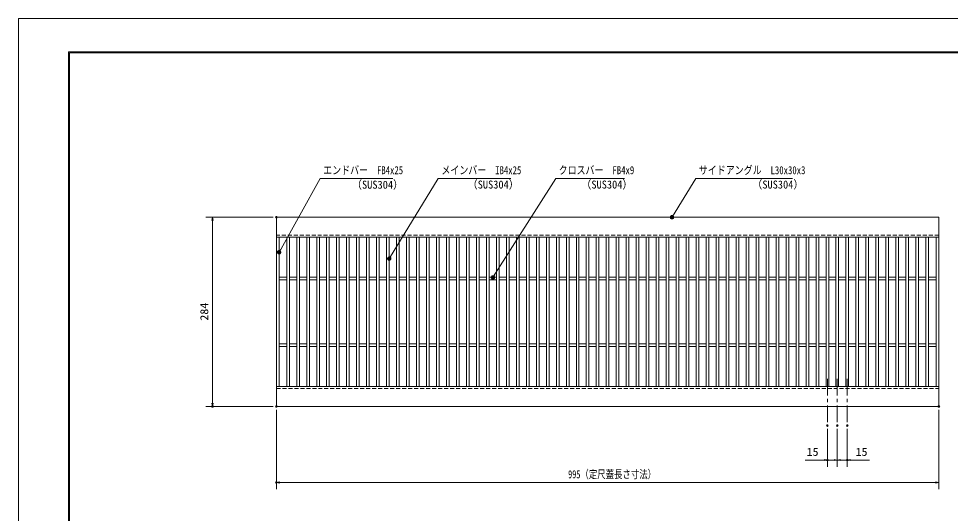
# Model space of a CAD drawing. Units: millimetres, scale not verified. Extents: x -1050 to 1050, y -742 to 742.
# Drawn here: x -1050 to 349, y 0 to 742 of the extents above; entities that cross this region are included whole.
import ezdxf
from ezdxf.enums import TextEntityAlignment as Align

# ---------------------------------------------------------------- set-up
doc = ezdxf.new("R2010")
doc.units = ezdxf.units.MM
doc.header["$LTSCALE"] = 5
doc.header["$PDMODE"] = 32
doc.header["$PDSIZE"] = 2.5
doc.linetypes.add('CHAIN1', pattern=[8, 5, -1, 1, -1])
doc.linetypes.add('DASHED1', pattern=[1.8, 1.2, -0.6])
for name, color, linetype, lineweight in [('0-0_7-図\u3000枠', 4, 'Continuous', 9), ('0-1_寸法注釈', 2, 'Continuous', 9), ('0-2_蓋', 5, 'Continuous', 9), ('0-3_0', 5, 'Continuous', 9), ('0-4_DEFPOINTS', 134, 'Continuous', 9), ('0-5_中心線', 6, 'CHAIN1', 9), ('0-6_破線', 4, 'DASHED1', 9)]:
    doc.layers.add(name, color=color, linetype=linetype, lineweight=lineweight)
doc.styles.add('ＭＳ ゴシック', font='')
doc.styles.get('ＭＳ ゴシック').set_extended_font_data('MS Gothic')

# ---------------------------------------------------------------- blocks, each defined once
blk = doc.blocks.new('_OPEN')
at = {"layer": '0-3_0', "color": 2}
blk.add_line((0, 0), (-5, 0), dxfattribs=at)
blk.add_lwpolyline([(-5, 0.833), (0, 0), (-5, -0.833)], dxfattribs=at)
blk = doc.blocks.new('_Dot')
at = {"layer": '0-3_0'}
for p, q in [((-2.5, 0), (-5, 0)), ((2.445, 0.5), (-2.445, 0.5)), ((1.997, 1.5), (-1.997, 1.5)), ((2.289, -0.995), (-2.289, -0.995)), ((1.499, -1.995), (-1.499, -1.995))]:
    blk.add_line(p, q, dxfattribs=at)
for points in [[(2.5, 0), (2.48, 0.313), (2.421, 0.622), (2.324, 0.92), (2.191, 1.204), (2.023, 1.469), (1.822, 1.711), (1.594, 1.926), (1.34, 2.111), (1.064, 2.262), (0.773, 2.378), (0.468, 2.456), (0.157, 2.495), (-0.157, 2.495), (-0.468, 2.456), (-0.773, 2.378), (-1.064, 2.262), (-1.34, 2.111), (-1.594, 1.926), (-1.822, 1.711), (-2.023, 1.469), (-2.191, 1.204), (-2.324, 0.92), (-2.421, 0.622), (-2.48, 0.313), (-2.5, 0), (0, 0)], [(-2.5, 0), (-2.48, -0.313), (-2.421, -0.622), (-2.324, -0.92), (-2.191, -1.204), (-2.023, -1.469), (-1.822, -1.711), (-1.594, -1.926), (-1.34, -2.111), (-1.064, -2.262), (-0.773, -2.378), (-0.468, -2.456), (-0.157, -2.495), (0.157, -2.495), (0.468, -2.456), (0.773, -2.378), (1.064, -2.262), (1.34, -2.111), (1.594, -1.926), (1.822, -1.711), (2.023, -1.469), (2.191, -1.204), (2.324, -0.92), (2.421, -0.622), (2.48, -0.313), (2.5, 0), (0, 0)]]:
    blk.add_lwpolyline(points, close=True, dxfattribs=at)

msp = doc.modelspace()

# ---------------------------------------------------------------- linework, layer by layer
at = {"layer": '0-0_7-図\u3000枠'}
for p, q in [((-975, -692.5), (-975, 692.5)), ((-973.75, -691.25), (-973.75, 691.25)), ((-973.75, 691.25), (998.75, 691.25))]:
    msp.add_line(p, q, dxfattribs=at)
msp.add_lwpolyline([(-975, 692.5), (1000, 692.5), (1000, -692.5)], dxfattribs=at)
at = {"layer": '0-1_寸法注釈'}
for p, q in [((-667.864, 444.475), (-768.891, 444.475)), ((-758.891, 439.475), (-758.891, 165.475)), ((-667.864, 160.475), (-768.891, 160.475)), ((-662.864, 155.475), (-662.864, 36.344)), ((332.136, 155.475), (332.136, 36.344)), ((164.636, 126.781), (164.636, 69.975)), ((179.636, 126.781), (179.636, 69.975)), ((179.636, 126.781), (179.636, 69.975)), ((194.636, 126.781), (194.636, 69.975)), ((159.636, 79.975), (131.099, 79.975)), ((179.636, 79.975), (164.636, 79.975)), ((174.636, 79.975), (169.636, 79.975)), ((179.636, 79.975), (194.636, 79.975)), ((184.636, 79.975), (189.636, 79.975)), ((199.636, 79.975), (228.173, 79.975)), ((327.136, 46.344), (-657.864, 46.344))]:
    msp.add_line(p, q, dxfattribs=at)
for points in [[(-488.121, 502.749), (-597.345, 502.749), (-658.373, 392.733)], [(-310.561, 502.749), (-419.785, 502.749), (-492.837, 383.143)], [(-139.927, 502.749), (-243.134, 502.749), (-337.141, 354.816)], [(112.214, 502.749), (-33.113, 502.749), (-68.163, 445.322)]]:
    msp.add_lwpolyline(points, dxfattribs=at)
at = {"layer": '0-2_蓋'}
for p, q in [((-662.864, 160.475), (-662.864, 444.475)), ((332.136, 444.475), (-662.864, 444.475)), ((332.136, 160.475), (332.136, 444.475)), ((332.136, 414.475), (-662.864, 414.475)), ((-658.864, 190.475), (-658.864, 414.475)), ((-647.364, 414.475), (-647.364, 190.475)), ((-643.364, 414.475), (-643.364, 190.475)), ((-632.364, 414.475), (-632.364, 190.475)), ((-628.364, 414.475), (-628.364, 190.475)), ((-617.364, 414.475), (-617.364, 190.475)), ((-613.364, 414.475), (-613.364, 190.475)), ((-602.364, 414.475), (-602.364, 190.475)), ((-598.364, 414.475), (-598.364, 190.475)), ((-587.364, 414.475), (-587.364, 190.475)), ((-583.364, 414.475), (-583.364, 190.475)), ((-572.364, 414.475), (-572.364, 190.475)), ((-568.364, 414.475), (-568.364, 190.475)), ((-557.364, 414.475), (-557.364, 190.475)), ((-553.364, 414.475), (-553.364, 190.475)), ((-542.364, 414.475), (-542.364, 190.475)), ((-538.364, 414.475), (-538.364, 190.475)), ((-527.364, 414.475), (-527.364, 190.475)), ((-523.364, 414.475), (-523.364, 190.475)), ((-512.364, 414.475), (-512.364, 190.475)), ((-508.364, 414.475), (-508.364, 190.475)), ((-497.364, 414.475), (-497.364, 190.475)), ((-493.364, 414.475), (-493.364, 190.475)), ((-482.364, 414.475), (-482.364, 190.475)), ((-478.364, 414.475), (-478.364, 190.475)), ((-467.364, 414.475), (-467.364, 190.475)), ((-463.364, 414.475), (-463.364, 190.475)), ((-452.364, 414.475), (-452.364, 190.475)), ((-448.364, 414.475), (-448.364, 190.475)), ((-437.364, 414.475), (-437.364, 190.475)), ((-433.364, 414.475), (-433.364, 190.475)), ((-422.364, 414.475), (-422.364, 190.475)), ((-418.364, 414.475), (-418.364, 190.475)), ((-407.364, 414.475), (-407.364, 190.475)), ((-403.364, 414.475), (-403.364, 190.475)), ((-392.364, 414.475), (-392.364, 190.475)), ((-388.364, 414.475), (-388.364, 190.475)), ((-377.364, 414.475), (-377.364, 190.475)), ((-373.364, 414.475), (-373.364, 190.475)), ((-362.364, 414.475), (-362.364, 190.475)), ((-358.364, 414.475), (-358.364, 190.475)), ((-347.364, 414.475), (-347.364, 190.475)), ((-343.364, 414.475), (-343.364, 190.475)), ((-332.364, 414.475), (-332.364, 190.475)), ((-328.364, 414.475), (-328.364, 190.475)), ((-317.364, 414.475), (-317.364, 190.475)), ((-313.364, 414.475), (-313.364, 190.475)), ((-302.364, 414.475), (-302.364, 190.475)), ((-298.364, 414.475), (-298.364, 190.475)), ((-287.364, 414.475), (-287.364, 190.475)), ((-283.364, 414.475), (-283.364, 190.475)), ((-272.364, 414.475), (-272.364, 190.475)), ((-268.364, 414.475), (-268.364, 190.475)), ((-257.364, 414.475), (-257.364, 190.475)), ((-253.364, 414.475), (-253.364, 190.475)), ((-242.364, 414.475), (-242.364, 190.475)), ((-238.364, 414.475), (-238.364, 190.475)), ((-227.364, 414.475), (-227.364, 190.475)), ((-223.364, 414.475), (-223.364, 190.475)), ((-212.364, 414.475), (-212.364, 190.475)), ((-208.364, 414.475), (-208.364, 190.475)), ((-197.364, 414.475), (-197.364, 190.475)), ((-193.364, 414.475), (-193.364, 190.475)), ((-182.364, 414.475), (-182.364, 190.475)), ((-178.364, 414.475), (-178.364, 190.475)), ((-167.364, 414.475), (-167.364, 190.475)), ((-163.364, 414.475), (-163.364, 190.475)), ((-152.364, 414.475), (-152.364, 190.475)), ((-148.364, 414.475), (-148.364, 190.475)), ((-137.364, 414.475), (-137.364, 190.475)), ((-133.364, 414.475), (-133.364, 190.475)), ((-122.364, 414.475), (-122.364, 190.475)), ((-118.364, 414.475), (-118.364, 190.475)), ((-107.364, 414.475), (-107.364, 190.475)), ((-103.364, 414.475), (-103.364, 190.475)), ((-92.364, 414.475), (-92.364, 190.475)), ((-88.364, 414.475), (-88.364, 190.475)), ((-77.364, 414.475), (-77.364, 190.475)), ((-73.364, 414.475), (-73.364, 190.475)), ((-62.364, 414.475), (-62.364, 190.475)), ((-58.364, 414.475), (-58.364, 190.475)), ((-47.364, 414.475), (-47.364, 190.475)), ((-43.364, 414.475), (-43.364, 190.475)), ((-32.364, 414.475), (-32.364, 190.475)), ((-28.364, 414.475), (-28.364, 190.475)), ((-17.364, 414.475), (-17.364, 190.475)), ((-13.364, 414.475), (-13.364, 190.475)), ((-2.364, 414.475), (-2.364, 190.475)), ((1.636, 414.475), (1.636, 190.475)), ((12.636, 414.475), (12.636, 190.475)), ((16.636, 414.475), (16.636, 190.475)), ((27.636, 414.475), (27.636, 190.475)), ((31.636, 414.475), (31.636, 190.475)), ((42.636, 414.475), (42.636, 190.475)), ((46.636, 414.475), (46.636, 190.475)), ((57.636, 414.475), (57.636, 190.475)), ((61.636, 414.475), (61.636, 190.475)), ((72.636, 414.475), (72.636, 190.475)), ((76.636, 414.475), (76.636, 190.475)), ((87.636, 414.475), (87.636, 190.475)), ((91.636, 414.475), (91.636, 190.475)), ((102.636, 414.475), (102.636, 190.475)), ((106.636, 414.475), (106.636, 190.475)), ((117.636, 414.475), (117.636, 190.475)), ((121.636, 414.475), (121.636, 190.475)), ((132.636, 414.475), (132.636, 190.475)), ((136.636, 414.475), (136.636, 190.475)), ((147.636, 414.475), (147.636, 190.475)), ((151.636, 414.475), (151.636, 190.475)), ((162.636, 414.475), (162.636, 190.475)), ((166.636, 414.475), (166.636, 190.475)), ((177.636, 414.475), (177.636, 190.475)), ((181.636, 414.475), (181.636, 190.475)), ((192.636, 414.475), (192.636, 190.475)), ((196.636, 414.475), (196.636, 190.475)), ((207.636, 414.475), (207.636, 190.475)), ((211.636, 414.475), (211.636, 190.475)), ((222.636, 414.475), (222.636, 190.475)), ((226.636, 414.475), (226.636, 190.475)), ((237.636, 414.475), (237.636, 190.475)), ((241.636, 414.475), (241.636, 190.475)), ((252.636, 414.475), (252.636, 190.475)), ((256.636, 414.475), (256.636, 190.475)), ((267.636, 414.475), (267.636, 190.475)), ((271.636, 414.475), (271.636, 190.475)), ((282.636, 414.475), (282.636, 190.475)), ((286.636, 414.475), (286.636, 190.475)), ((297.636, 414.475), (297.636, 190.475)), ((301.636, 414.475), (301.636, 190.475)), ((312.636, 414.475), (312.636, 190.475)), ((316.636, 414.475), (316.636, 190.475)), ((328.136, 190.475), (328.136, 414.475)), ((-647.364, 354.475), (-658.864, 354.475)), ((-647.364, 350.475), (-658.864, 350.475)), ((-632.364, 354.475), (-643.364, 354.475)), ((-632.364, 350.475), (-643.364, 350.475)), ((-617.364, 354.475), (-628.364, 354.475)), ((-617.364, 350.475), (-628.364, 350.475)), ((-602.364, 354.475), (-613.364, 354.475)), ((-602.364, 350.475), (-613.364, 350.475)), ((-587.364, 354.475), (-598.364, 354.475)), ((-587.364, 350.475), (-598.364, 350.475)), ((-572.364, 354.475), (-583.364, 354.475)), ((-572.364, 350.475), (-583.364, 350.475)), ((-557.364, 354.475), (-568.364, 354.475)), ((-557.364, 350.475), (-568.364, 350.475)), ((-542.364, 354.475), (-553.364, 354.475)), ((-542.364, 350.475), (-553.364, 350.475)), ((-527.364, 354.475), (-538.364, 354.475)), ((-527.364, 350.475), (-538.364, 350.475)), ((-512.364, 354.475), (-523.364, 354.475)), ((-512.364, 350.475), (-523.364, 350.475)), ((-497.364, 354.475), (-508.364, 354.475)), ((-497.364, 350.475), (-508.364, 350.475)), ((-482.364, 354.475), (-493.364, 354.475)), ((-482.364, 350.475), (-493.364, 350.475)), ((-467.364, 354.475), (-478.364, 354.475)), ((-467.364, 350.475), (-478.364, 350.475)), ((-452.364, 354.475), (-463.364, 354.475)), ((-452.364, 350.475), (-463.364, 350.475)), ((-437.364, 354.475), (-448.364, 354.475)), ((-437.364, 350.475), (-448.364, 350.475)), ((-422.364, 354.475), (-433.364, 354.475)), ((-422.364, 350.475), (-433.364, 350.475)), ((-407.364, 354.475), (-418.364, 354.475)), ((-407.364, 350.475), (-418.364, 350.475)), ((-392.364, 354.475), (-403.364, 354.475)), ((-392.364, 350.475), (-403.364, 350.475)), ((-377.364, 354.475), (-388.364, 354.475)), ((-377.364, 350.475), (-388.364, 350.475)), ((-362.364, 354.475), (-373.364, 354.475)), ((-362.364, 350.475), (-373.364, 350.475)), ((-347.364, 354.475), (-358.364, 354.475)), ((-347.364, 350.475), (-358.364, 350.475)), ((-332.364, 354.475), (-343.364, 354.475)), ((-332.364, 350.475), (-343.364, 350.475)), ((-317.364, 354.475), (-328.364, 354.475)), ((-317.364, 350.475), (-328.364, 350.475)), ((-302.364, 354.475), (-313.364, 354.475)), ((-302.364, 350.475), (-313.364, 350.475)), ((-287.364, 354.475), (-298.364, 354.475)), ((-287.364, 350.475), (-298.364, 350.475)), ((-272.364, 354.475), (-283.364, 354.475)), ((-272.364, 350.475), (-283.364, 350.475)), ((-257.364, 354.475), (-268.364, 354.475)), ((-257.364, 350.475), (-268.364, 350.475)), ((-242.364, 354.475), (-253.364, 354.475)), ((-242.364, 350.475), (-253.364, 350.475)), ((-227.364, 354.475), (-238.364, 354.475)), ((-227.364, 350.475), (-238.364, 350.475)), ((-212.364, 354.475), (-223.364, 354.475)), ((-212.364, 350.475), (-223.364, 350.475)), ((-197.364, 354.475), (-208.364, 354.475)), ((-197.364, 350.475), (-208.364, 350.475)), ((-182.364, 354.475), (-193.364, 354.475)), ((-182.364, 350.475), (-193.364, 350.475)), ((-167.364, 354.475), (-178.364, 354.475)), ((-167.364, 350.475), (-178.364, 350.475)), ((-163.364, 354.475), (-152.364, 354.475)), ((-163.364, 350.475), (-152.364, 350.475)), ((-148.364, 354.475), (-137.364, 354.475)), ((-148.364, 350.475), (-137.364, 350.475)), ((-133.364, 354.475), (-122.364, 354.475)), ((-133.364, 350.475), (-122.364, 350.475)), ((-118.364, 354.475), (-107.364, 354.475)), ((-118.364, 350.475), (-107.364, 350.475)), ((-103.364, 354.475), (-92.364, 354.475)), ((-103.364, 350.475), (-92.364, 350.475)), ((-88.364, 354.475), (-77.364, 354.475)), ((-88.364, 350.475), (-77.364, 350.475)), ((-73.364, 354.475), (-62.364, 354.475)), ((-73.364, 350.475), (-62.364, 350.475)), ((-58.364, 354.475), (-47.364, 354.475)), ((-58.364, 350.475), (-47.364, 350.475)), ((-43.364, 354.475), (-32.364, 354.475)), ((-43.364, 350.475), (-32.364, 350.475)), ((-28.364, 354.475), (-17.364, 354.475)), ((-28.364, 350.475), (-17.364, 350.475)), ((-13.364, 354.475), (-2.364, 354.475)), ((-13.364, 350.475), (-2.364, 350.475)), ((1.636, 354.475), (12.636, 354.475)), ((1.636, 350.475), (12.636, 350.475)), ((16.636, 354.475), (27.636, 354.475)), ((16.636, 350.475), (27.636, 350.475)), ((31.636, 354.475), (42.636, 354.475)), ((31.636, 350.475), (42.636, 350.475)), ((46.636, 354.475), (57.636, 354.475)), ((46.636, 350.475), (57.636, 350.475)), ((61.636, 354.475), (72.636, 354.475)), ((61.636, 350.475), (72.636, 350.475)), ((76.636, 354.475), (87.636, 354.475)), ((76.636, 350.475), (87.636, 350.475)), ((91.636, 354.475), (102.636, 354.475)), ((91.636, 350.475), (102.636, 350.475)), ((106.636, 354.475), (117.636, 354.475)), ((106.636, 350.475), (117.636, 350.475)), ((121.636, 354.475), (132.636, 354.475)), ((121.636, 350.475), (132.636, 350.475)), ((136.636, 354.475), (147.636, 354.475)), ((136.636, 350.475), (147.636, 350.475)), ((151.636, 354.475), (162.636, 354.475)), ((151.636, 350.475), (162.636, 350.475)), ((166.636, 354.475), (177.636, 354.475)), ((166.636, 350.475), (177.636, 350.475)), ((181.636, 354.475), (192.636, 354.475)), ((181.636, 350.475), (192.636, 350.475)), ((196.636, 354.475), (207.636, 354.475)), ((196.636, 350.475), (207.636, 350.475)), ((211.636, 354.475), (222.636, 354.475)), ((211.636, 350.475), (222.636, 350.475)), ((226.636, 354.475), (237.636, 354.475)), ((226.636, 350.475), (237.636, 350.475)), ((241.636, 354.475), (252.636, 354.475)), ((241.636, 350.475), (252.636, 350.475)), ((256.636, 354.475), (267.636, 354.475)), ((256.636, 350.475), (267.636, 350.475)), ((271.636, 354.475), (282.636, 354.475)), ((271.636, 350.475), (282.636, 350.475)), ((286.636, 354.475), (297.636, 354.475)), ((286.636, 350.475), (297.636, 350.475)), ((301.636, 354.475), (312.636, 354.475)), ((301.636, 350.475), (312.636, 350.475)), ((316.636, 354.475), (328.136, 354.475)), ((316.636, 350.475), (328.136, 350.475)), ((-647.364, 254.475), (-658.864, 254.475)), ((-632.364, 254.475), (-643.364, 254.475)), ((-617.364, 254.475), (-628.364, 254.475)), ((-602.364, 254.475), (-613.364, 254.475)), ((-587.364, 254.475), (-598.364, 254.475)), ((-572.364, 254.475), (-583.364, 254.475)), ((-557.364, 254.475), (-568.364, 254.475)), ((-542.364, 254.475), (-553.364, 254.475)), ((-527.364, 254.475), (-538.364, 254.475)), ((-512.364, 254.475), (-523.364, 254.475)), ((-497.364, 254.475), (-508.364, 254.475)), ((-482.364, 254.475), (-493.364, 254.475)), ((-467.364, 254.475), (-478.364, 254.475)), ((-452.364, 254.475), (-463.364, 254.475)), ((-437.364, 254.475), (-448.364, 254.475)), ((-422.364, 254.475), (-433.364, 254.475)), ((-407.364, 254.475), (-418.364, 254.475)), ((-392.364, 254.475), (-403.364, 254.475)), ((-377.364, 254.475), (-388.364, 254.475)), ((-362.364, 254.475), (-373.364, 254.475)), ((-347.364, 254.475), (-358.364, 254.475)), ((-332.364, 254.475), (-343.364, 254.475)), ((-317.364, 254.475), (-328.364, 254.475)), ((-302.364, 254.475), (-313.364, 254.475)), ((-287.364, 254.475), (-298.364, 254.475)), ((-272.364, 254.475), (-283.364, 254.475)), ((-257.364, 254.475), (-268.364, 254.475)), ((-242.364, 254.475), (-253.364, 254.475)), ((-227.364, 254.475), (-238.364, 254.475)), ((-212.364, 254.475), (-223.364, 254.475)), ((-197.364, 254.475), (-208.364, 254.475)), ((-182.364, 254.475), (-193.364, 254.475)), ((-167.364, 254.475), (-178.364, 254.475)), ((-163.364, 254.475), (-152.364, 254.475)), ((-148.364, 254.475), (-137.364, 254.475)), ((-133.364, 254.475), (-122.364, 254.475)), ((-118.364, 254.475), (-107.364, 254.475)), ((-103.364, 254.475), (-92.364, 254.475)), ((-88.364, 254.475), (-77.364, 254.475)), ((-73.364, 254.475), (-62.364, 254.475)), ((-58.364, 254.475), (-47.364, 254.475)), ((-43.364, 254.475), (-32.364, 254.475)), ((-28.364, 254.475), (-17.364, 254.475)), ((-13.364, 254.475), (-2.364, 254.475)), ((1.636, 254.475), (12.636, 254.475)), ((16.636, 254.475), (27.636, 254.475)), ((31.636, 254.475), (42.636, 254.475)), ((46.636, 254.475), (57.636, 254.475)), ((61.636, 254.475), (72.636, 254.475)), ((76.636, 254.475), (87.636, 254.475)), ((91.636, 254.475), (102.636, 254.475)), ((106.636, 254.475), (117.636, 254.475)), ((121.636, 254.475), (132.636, 254.475)), ((136.636, 254.475), (147.636, 254.475)), ((151.636, 254.475), (162.636, 254.475)), ((166.636, 254.475), (177.636, 254.475)), ((181.636, 254.475), (192.636, 254.475)), ((196.636, 254.475), (207.636, 254.475)), ((211.636, 254.475), (222.636, 254.475)), ((226.636, 254.475), (237.636, 254.475)), ((241.636, 254.475), (252.636, 254.475)), ((256.636, 254.475), (267.636, 254.475)), ((271.636, 254.475), (282.636, 254.475)), ((286.636, 254.475), (297.636, 254.475)), ((301.636, 254.475), (312.636, 254.475)), ((316.636, 254.475), (328.136, 254.475)), ((-647.364, 250.475), (-658.864, 250.475)), ((-632.364, 250.475), (-643.364, 250.475)), ((-617.364, 250.475), (-628.364, 250.475)), ((-602.364, 250.475), (-613.364, 250.475)), ((-587.364, 250.475), (-598.364, 250.475)), ((-572.364, 250.475), (-583.364, 250.475)), ((-557.364, 250.475), (-568.364, 250.475)), ((-542.364, 250.475), (-553.364, 250.475)), ((-527.364, 250.475), (-538.364, 250.475)), ((-512.364, 250.475), (-523.364, 250.475)), ((-497.364, 250.475), (-508.364, 250.475)), ((-482.364, 250.475), (-493.364, 250.475)), ((-467.364, 250.475), (-478.364, 250.475)), ((-452.364, 250.475), (-463.364, 250.475)), ((-437.364, 250.475), (-448.364, 250.475)), ((-422.364, 250.475), (-433.364, 250.475)), ((-407.364, 250.475), (-418.364, 250.475)), ((-392.364, 250.475), (-403.364, 250.475)), ((-377.364, 250.475), (-388.364, 250.475)), ((-362.364, 250.475), (-373.364, 250.475)), ((-347.364, 250.475), (-358.364, 250.475)), ((-332.364, 250.475), (-343.364, 250.475)), ((-317.364, 250.475), (-328.364, 250.475)), ((-302.364, 250.475), (-313.364, 250.475)), ((-287.364, 250.475), (-298.364, 250.475)), ((-272.364, 250.475), (-283.364, 250.475)), ((-257.364, 250.475), (-268.364, 250.475)), ((-242.364, 250.475), (-253.364, 250.475)), ((-227.364, 250.475), (-238.364, 250.475)), ((-212.364, 250.475), (-223.364, 250.475)), ((-197.364, 250.475), (-208.364, 250.475)), ((-182.364, 250.475), (-193.364, 250.475)), ((-167.364, 250.475), (-178.364, 250.475)), ((-163.364, 250.475), (-152.364, 250.475)), ((-148.364, 250.475), (-137.364, 250.475)), ((-133.364, 250.475), (-122.364, 250.475)), ((-118.364, 250.475), (-107.364, 250.475)), ((-103.364, 250.475), (-92.364, 250.475)), ((-88.364, 250.475), (-77.364, 250.475)), ((-73.364, 250.475), (-62.364, 250.475)), ((-58.364, 250.475), (-47.364, 250.475)), ((-43.364, 250.475), (-32.364, 250.475)), ((-28.364, 250.475), (-17.364, 250.475)), ((-13.364, 250.475), (-2.364, 250.475)), ((1.636, 250.475), (12.636, 250.475)), ((16.636, 250.475), (27.636, 250.475)), ((31.636, 250.475), (42.636, 250.475)), ((46.636, 250.475), (57.636, 250.475)), ((61.636, 250.475), (72.636, 250.475)), ((76.636, 250.475), (87.636, 250.475)), ((91.636, 250.475), (102.636, 250.475)), ((106.636, 250.475), (117.636, 250.475)), ((121.636, 250.475), (132.636, 250.475)), ((136.636, 250.475), (147.636, 250.475)), ((151.636, 250.475), (162.636, 250.475)), ((166.636, 250.475), (177.636, 250.475)), ((181.636, 250.475), (192.636, 250.475)), ((196.636, 250.475), (207.636, 250.475)), ((211.636, 250.475), (222.636, 250.475)), ((226.636, 250.475), (237.636, 250.475)), ((241.636, 250.475), (252.636, 250.475)), ((256.636, 250.475), (267.636, 250.475)), ((271.636, 250.475), (282.636, 250.475)), ((286.636, 250.475), (297.636, 250.475)), ((301.636, 250.475), (312.636, 250.475)), ((316.636, 250.475), (328.136, 250.475)), ((-662.864, 190.475), (332.136, 190.475)), ((-662.864, 160.475), (332.136, 160.475))]:
    msp.add_line(p, q, dxfattribs=at)
at = {"layer": '0-4_DEFPOINTS'}
msp.add_lwpolyline([(-1050, -742.5), (-1050, 742.5), (1050, 742.5), (1050, -742.5)], close=True, dxfattribs=at)
for p in [(-662.864, 444.475), (-758.891, 160.475), (-662.864, 160.475), (332.136, 160.475), (164.636, 131.781), (179.636, 131.781), (194.636, 131.781), (164.636, 79.975), (194.636, 79.975), (-662.864, 46.344)]:
    msp.add_point(p, dxfattribs=at)
at = {"layer": '0-5_中心線'}
for p, q in [((164.636, 201.969), (164.636, 131.781)), ((179.636, 201.969), (179.636, 131.781)), ((194.636, 201.969), (194.636, 131.781))]:
    msp.add_line(p, q, dxfattribs=at)
at = {"layer": '0-6_破線'}
for p, q in [((332.136, 417.475), (-662.864, 417.475)), ((-662.864, 187.475), (332.136, 187.475))]:
    msp.add_line(p, q, dxfattribs=at)

# ---------------------------------------------------------------- block references
at = {"layer": '0-1_寸法注釈'}
for name, p, rotation in [('_Dot', (-68.694, 444.475), 237.88131), ('_OPEN', (-758.891, 444.475), 90), ('_Dot', (-658.864, 391.862), 240.58548), ('_Dot', (-493.364, 382.293), 238.23673), ('_Dot', (-337.682, 353.975), 237.29019), ('_OPEN', (-758.891, 160.475), 270), ('_OPEN', (179.636, 79.975), 180), ('_OPEN', (194.636, 79.975), 180), ('_OPEN', (-662.864, 46.344), 180)]:
    msp.add_blockref(name, p, dxfattribs=dict(at, rotation=rotation))
for p in [(164.636, 79.975), (179.636, 79.975), (332.136, 46.344)]:
    msp.add_blockref('_OPEN', p, dxfattribs=at)

# ---------------------------------------------------------------- texts
at = {"layer": '0-1_寸法注釈', "color": 7, "style": 'ＭＳ ゴシック'}
for s, height, width, p in [('エンドバー\u3000FB4x25', 12.02, 0.8, (-592.568, 505.436)), ('メインバー\u3000IB4x25', 12.02, 0.8, (-415.007, 505.436)), ('クロスバー\u3000FB4x9', 12.03, 0.8, (-238.968, 505.436)), ('サイドアングル\u3000L30x30x3', 12.02, 0.8, (-28.335, 505.436)), ('（SUS304）', 12.02, 0.95, (-549.82, 483.644)), ('（SUS304）', 12.02, 0.95, (-376.077, 483.881)), ('（SUS304）', 12.02, 0.95, (-205.364, 483.881)), ('（SUS304）', 12.02, 0.95, (51.418, 483.881)), ('15', 12.02, 1.1, (133.479, 82.662)), ('15', 12.02, 1.1, (207.016, 82.662)), ('995（定尺蓋長さ寸法）', 12.03, 0.75, (-224.663, 49.031))]:
    msp.add_text(s, height=height, dxfattribs=dict(at, width=width)).set_placement(p, align=Align.BOTTOM_LEFT)
at = {"layer": '0-1_寸法注釈', "color": 7, "style": 'ＭＳ ゴシック', "width": 1.1}
msp.add_text('284', height=12.02, rotation=90, dxfattribs=at).set_placement((-761.578, 289.157), align=Align.BOTTOM_LEFT)

doc.saveas('drawing.dxf')
